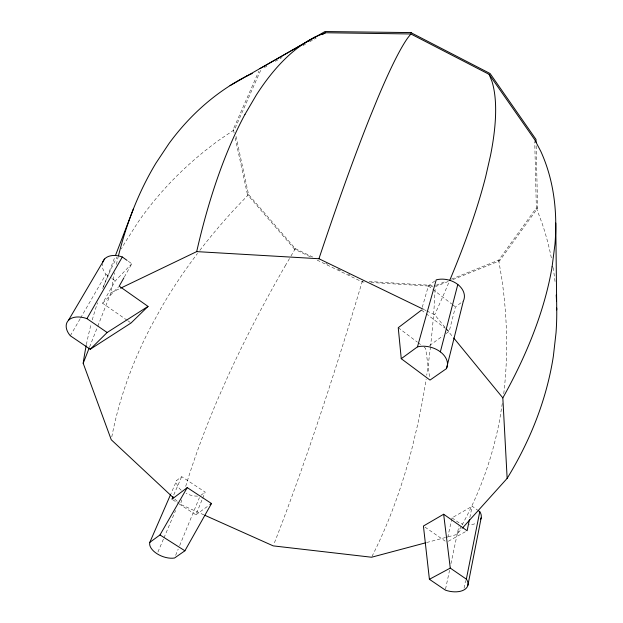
<?xml version="1.0" encoding="UTF-8"?>
<svg xmlns="http://www.w3.org/2000/svg" width="623" height="623" viewBox="0 0 623 623"><rect width="100%" height="100%" fill="white"/><g stroke="black" fill="none" stroke-linecap="round" stroke-linejoin="round"><path stroke-width="0.47" stroke-dasharray="3.12 2.34" d="M435.119 289.368L434.239 305.418A922.437 480.722 67.8 0 1 430.594 345.773M435.765 285.934L435.718 286.494L448.319 281.44M502.286 403.431L499.599 420.268A777.652 516.257 30.4 0 1 461.76 525.547M464.065 588.182L465.576 580.597M469.843 517.565L472.164 506.265L477.483 510.05M445.531 589.148L449.533 570.302M450.935 563.698L458.933 525.999M447.711 537.509L452.002 517.869L472.164 506.265M446.06 333.578L449.199 331.304L455.444 306.898L463.364 301.034M422.277 307.303L428.383 285.91L434.776 280.965M362.368 281.059L356.597 300.302A1011.697 123.175 -77.6 0 1 319.747 416.483L312.178 438.904A1009.548 122.824 -77.6 0 1 273.918 544.113M317.169 260.134L362.204 281.915L362.368 281.362M103.418 286.79L114.842 257.12M89.587 347.019L97.414 327.145M97.772 326.242L110.933 292.826A594.825 353.669 62.1 0 1 114.593 272.757M179.113 503.898L195.902 514.808L202.335 499.093M202.693 498.213L205.193 492.108L181.675 476.626L176.706 480.465L170.943 493.735M175.639 555.342L178.201 549.128M179.658 545.577L199.415 497.621M157.915 552.064L163.561 538.802M163.935 537.914L175.6 510.502M173.786 494.88L181.675 476.626M234.147 133.057L233.321 129.257L258.818 71.232M260.648 70.329L234.56 129.576L219.343 139.91A673.105 465.132 28.7 0 0 138.041 222.177L125.114 242.409A672.334 464.61 28.6 0 0 121.399 248.896M124.343 277.033L131.796 263.755L127.84 260.936M127.108 320.253L102.608 303.237L115.294 280.895L131.796 263.755M310.238 256.785L294.656 249.239L294.936 248.748M70.306 335.766L80.063 318.929M80.554 318.08L105.926 274.299A18.931 12.639 28.3 0 1 102.374 263.436M285.17 265.928L290.497 256.871M290.98 256.045L295.333 248.632L248.569 194.555L235.977 136.172M451.387 279.135L498.68 260.134L536.348 207.911L534.736 141.6M452.812 279.634L499.591 260.866L537.61 208.238L536.138 145.237M448.186 536.792L456.597 534.55L461.783 528.795M294.656 249.239L247.502 194.758L247.876 194.337M248.569 194.555L234.964 208.767A796.085 506.437 -9.6 0 0 199.819 250.391M102.608 303.237L118.557 286.837M233.321 129.257L233.742 128.945M200.863 495.308L205.193 492.108M195.902 514.808L208.37 505.775M429.574 345.524L442.922 335.852M264.393 67.541L266.901 66.108M275.273 61.342L281.978 57.534M302.91 45.619L305.418 44.194M309.608 41.811L316.305 37.995M448.326 541.27L467.133 530.757M110.933 292.826L119.686 288.62M436.225 285.233L446.037 281.292M426.7 542.524L447.252 537.042M369.089 281.479L435.329 285.591M362.204 281.915L364.136 282.032M370.911 282.46L432.821 286.315M203.923 514.878L180.499 504.396A941.034 345.944 -45.4 0 1 181.737 499.903M295.333 248.632L312.746 257.05M325.806 263.373L327.55 264.214M337.993 269.268L340.61 270.53M348.444 274.322L350.181 275.164M424.24 309.693L425.976 310.542M426.848 310.963L434.683 314.747L445.733 328.235M172.711 499.747L178.31 503.384M127.894 320.798L130.269 322.449M424.972 527.097L445.141 541.107M105.926 274.299L111.385 278.146M112.171 278.691L115.294 280.895M452.002 517.869L459.533 523.172A16.728 10.295 13.2 0 0 462.64 524.083M398.245 327.706L417.278 342.05M418.041 342.627L421.086 344.924M424.131 347.213L425.649 348.366L429.73 378.169M421.483 310.098L425.338 313.042M426.101 313.634L445.352 328.36M446.115 328.952L449.199 331.304M428.383 285.91L432.136 288.823M432.892 289.407L451.691 303.977M452.438 304.561L455.444 306.898M174.845 499.116L179.081 503.08M446.348 328.983L453.1 337.222M536.348 207.911L542.322 223.937A658.62 427.658 -5.1 0 1 551.783 260.149M537.47 207.771L537.61 208.238M235.175 137.8L247.502 194.758M498.68 260.134L501.834 278.956A778.758 516.981 30.3 0 1 503.703 393.977M499.521 260.328L499.591 260.866M372.009 556.378A920.739 479.671 67.8 0 0 412.013 448.256L417.527 425.19A922.437 480.722 67.8 0 0 426.14 379.057M461.308 526.365A777.652 516.257 30.4 0 1 456.597 534.55M448.63 283.006A552.554 131.562 -56 0 1 434.683 314.755M116.4 264.432A594.825 353.669 62.1 0 1 118.199 256.816M86.379 344.644A672.334 464.61 28.6 0 1 91.285 323.555M92.274 319.918A672.334 464.61 28.6 0 1 97.554 302.762M102.733 288.535A672.334 464.61 28.6 0 1 116.945 257.174M111.79 436.871A794.917 505.603 -9.6 0 1 150.968 326.452L162.587 305.457A796.085 506.437 -9.6 0 1 197.475 253.468M185.677 486.392A941.034 345.944 -45.4 0 1 219.195 395.94L228.882 374.205A942.833 346.809 -45.4 0 1 285.17 265.928M430.485 346.707A922.437 480.722 67.8 0 1 426.724 375.248M553.107 267.61A658.62 427.658 -5.1 0 1 555.264 283.714M474.726 523.826A16.728 10.295 13.2 0 1 468.979 524.753M197.569 496.118A15.824 9.267 21.5 0 1 186.121 493.432M181.192 490.208A15.824 9.267 21.5 0 1 176.706 480.465"/><path stroke-width="0.93" d="M552.087 266.87L554.961 244.294A586.422 292.67 -34.4 0 0 540.834 151.42L534.69 139.677L489.141 74.371L410.869 33.969L325.518 32.754L315.838 36.648L230.027 85.631M467.889 585.316L481.166 517.9M469.462 519.45L467.133 530.757L443.646 514.24L423.422 526.022L429.411 579.297L445.336 590.098A17.569 10.132 13.6 0 0 463.753 590.043A17.569 10.132 13.6 0 0 466.347 579.141L479.765 511.678L478.246 510.595M446.434 368.645L463.364 301.034A19.757 14.547 14.8 0 0 457.765 284.438A19.757 14.547 14.8 0 0 436.201 279.867L417.472 346.855L401.251 358.7L429.995 380.092L446.434 368.645A20.933 14.586 15.1 0 0 440.305 351.824A20.933 14.586 15.1 0 0 417.472 346.855M440.352 351.855L457.812 284.47M115.535 255.321L133.548 208.557M173.428 497.8L111.252 439.745L83.186 363.271L89.229 347.922M173.038 496.617L171.909 499.225L187.243 487.614L211.493 503.516L184.906 550.794L174.541 558.013A16.572 9.072 21.2 0 1 157.128 553.808A16.572 9.072 21.2 0 1 149.8 542.376L170.554 494.623M123.876 277.858L119.219 286.152L148.04 306.415L131.056 322.994L90.226 349.277L70.306 335.766A19.998 12.577 27.3 0 1 68.483 320.315A19.998 12.577 27.3 0 1 86.947 318.641L107.148 332.503L148.04 306.415M86.947 318.641L122.31 256.995L127.053 260.375M149.8 542.376L159.986 534.939L187.243 487.614M244.995 114.336L256.287 95.07A556.869 207.475 86.6 0 1 315.838 36.648M68.429 320.378L104.563 259.012M260.359 68.382L259.978 68.592L324.988 31.539L411.211 32.591M410.869 33.969L407.668 38.019A544.588 40.503 -74.3 0 0 377.686 98.302L369.579 118.136A544.144 40.472 -74.3 0 0 318.937 258.74L196.689 251.614L120.558 288.2M462.43 528.07L507.145 478.386A657.904 427.23 -5.1 0 0 553.364 356.208L556.028 332.814A658.62 427.658 -5.1 0 0 556.721 308.035M90.226 349.277L107.148 332.503M421.483 310.098L398.245 327.706L401.251 358.7M209.928 504.646L211.493 503.516M322.169 34.662L325.518 32.754M429.411 579.297L450.273 568.098L466.347 579.141M247.004 75.881L252.268 73.467M425.766 542.781L371.573 557.235L273.224 545.88L204.811 515.276M318.937 258.74L423.367 309.273M411.11 32.746L490.083 73.522L535.998 139.427L536.068 142.332M159.986 534.939L184.906 550.794M453.715 337.97L502.831 397.895L507.145 478.386M489.141 74.371L491.999 81.496A553.014 131.655 -56 0 1 490.519 155.446L485.691 176.621A552.554 131.562 -56 0 1 449.798 280.218M443.646 514.24L450.273 568.098M555.763 223.042L556.744 309.919M552.095 266.87A585.885 292.436 -34.3 0 1 502.831 397.895M196.689 251.614A556.401 207.319 86.6 0 1 244.995 114.328M83.186 363.271A672.334 464.61 28.6 0 1 86.2 345.563M247.004 75.881A595.378 353.973 62.1 0 0 168.958 143.578L155.96 163.117A594.825 353.669 62.1 0 0 118.44 255.858M556.207 294.936A658.62 427.658 -5.1 0 1 556.541 301.462M479.765 511.678A16.728 10.295 13.2 0 1 480.707 519.169M102.561 262.618A18.931 12.639 28.3 0 1 122.31 256.995"/></g></svg>
